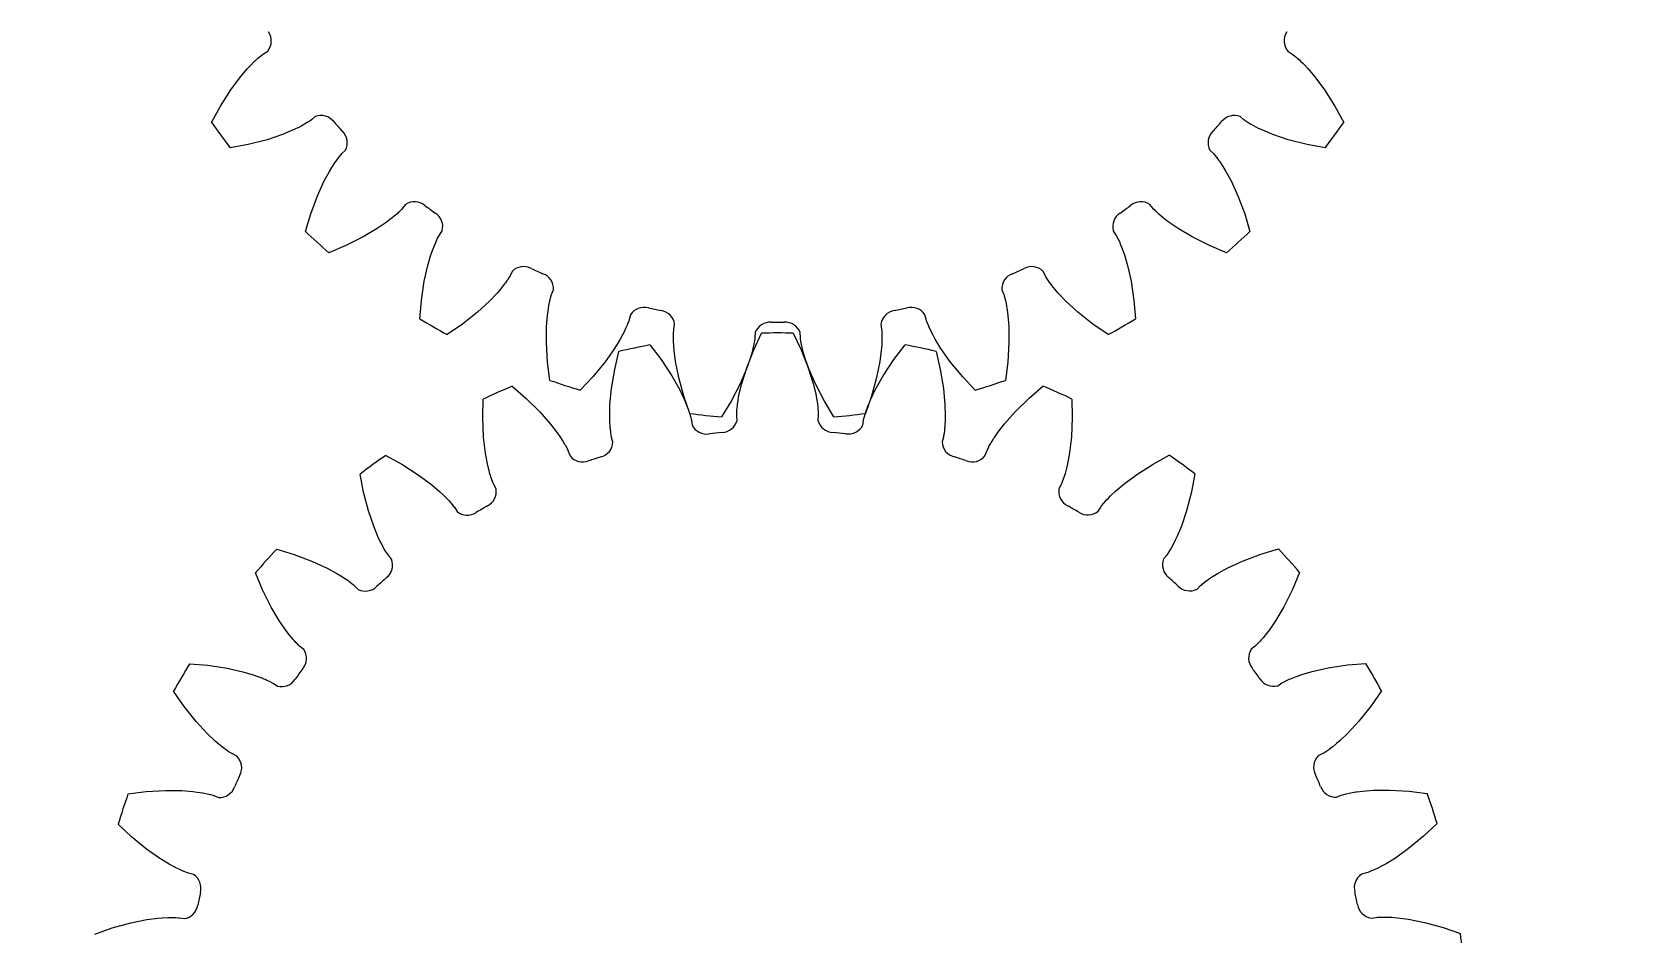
# Model space of a CAD drawing. Extents: x -49 to 4846, y -968 to 1090.
# Drawn here: x 4320.6 to 4432, y -786.8 to -723.9 of the extents above; entities that cross this region are included whole.
import ezdxf

# ---------------------------------------------------------------- set-up
doc = ezdxf.new("R2010")
doc.units = 0
doc.linetypes.add('DASHED', pattern=[11.05, 8.7, -2.35])
doc.linetypes.add('DOT', pattern=[2.2, 1.1, -1.1])
doc.layers.get('0').update_dxf_attribs({"linetype": 'CONTINUOUS'})
doc.layers.add('INVISIBLE', color=6, linetype='DOT')

msp = doc.modelspace()

# ---------------------------------------------------------------- linework, layer by layer
at = {"color": 1}
for p, q in [((4336.684682, -725.480173), (4336.752596, -725.430582)), ((4336.75259, -725.430586), (4337.046553, -725.243147)), ((4408.168902, -725.243147), (4408.462865, -725.430586)), ((4408.462865, -725.430586), (4408.554182, -725.497906)), ((4335.154983, -727.03525), (4335.648483, -726.456492)), ((4335.648483, -726.456492), (4335.867525, -726.222564)), ((4335.867525, -726.222564), (4336.13619, -725.954301)), ((4336.13619, -725.954301), (4336.142907, -725.94787)), ((4336.142907, -725.94787), (4336.308929, -725.793399)), ((4336.308929, -725.793399), (4336.364082, -725.744075)), ((4336.364082, -725.744075), (4336.547998, -725.587481)), ((4336.547998, -725.587481), (4336.684682, -725.480173)), ((4408.554182, -725.497906), (4408.735585, -725.644001)), ((4408.735585, -725.644001), (4408.74346, -725.65065)), ((4408.74346, -725.65065), (4408.90653, -725.793402)), ((4408.90653, -725.793402), (4408.983109, -725.863562)), ((4408.983109, -725.863562), (4409.072546, -725.947868)), ((4409.072546, -725.947868), (4409.238691, -726.110943)), ((4409.238691, -726.110943), (4409.291084, -726.164052)), ((4409.291084, -726.164052), (4409.566973, -726.456493)), ((4409.56697, -726.45649), (4410.060472, -727.03525)), ((4334.479932, -727.941947), (4335.154983, -727.03525)), ((4410.060472, -727.03525), (4410.735523, -727.941947)), ((4333.751033, -729.085309), (4334.479932, -727.941947)), ((4410.735523, -727.941947), (4411.464422, -729.085309)), ((4333.133275, -730.209898), (4333.751033, -729.085309)), ((4340.365152, -729.810807), (4340.096048, -730.032461)), ((4405.119407, -730.032461), (4404.850303, -729.810807)), ((4411.464422, -729.085309), (4412.082181, -730.209899)), ((4338.779168, -730.765505), (4338.076233, -731.056007)), ((4339.142546, -730.59349), (4338.779164, -730.765507)), ((4339.209246, -730.560073), (4339.142546, -730.59349)), ((4339.415681, -730.452453), (4339.209246, -730.560073)), ((4339.523499, -730.393446), (4339.415681, -730.452453)), ((4339.613889, -730.342295), (4339.523499, -730.393446)), ((4339.800046, -730.231318), (4339.613889, -730.342295)), ((4339.808803, -730.225884), (4339.800046, -730.231318)), ((4340.003804, -730.098505), (4339.808803, -730.225884)), ((4340.096048, -730.032461), (4340.003804, -730.098505)), ((4405.187552, -730.081722), (4405.119401, -730.032456)), ((4405.331846, -730.178556), (4405.187552, -730.081722)), ((4405.537609, -730.305081), (4405.331846, -730.178556)), ((4405.601562, -730.342292), (4405.537609, -730.305081)), ((4405.799776, -730.452454), (4405.601562, -730.342292)), ((4405.807968, -730.456854), (4405.799776, -730.452454)), ((4406.146123, -730.629473), (4405.807968, -730.456854)), ((4406.436289, -730.765506), (4406.146123, -730.629473)), ((4407.139222, -731.056007), (4406.43629, -730.765507)), ((4335.692668, -731.75774), (4334.432221, -731.997745)), ((4337.005311, -731.417834), (4335.692668, -731.75774)), ((4338.076233, -731.056007), (4337.005311, -731.417834)), ((4408.210144, -731.417834), (4407.139222, -731.056007)), ((4409.522787, -731.75774), (4408.210144, -731.417834)), ((4410.783233, -731.997745), (4409.522787, -731.75774)), ((4341.520289, -733.351536), (4341.727308, -733.033277)), ((4341.727308, -733.033277), (4341.732541, -733.02559)), ((4341.732541, -733.02559), (4341.862818, -732.839977)), ((4341.862818, -732.839977), (4341.906511, -732.780264)), ((4341.906511, -732.780264), (4342.05385, -732.588853)), ((4342.05385, -732.588853), (4342.165237, -732.455472)), ((4342.165237, -732.455472), (4342.221356, -732.392844)), ((4342.221351, -732.39285), (4342.46992, -732.148388)), ((4402.745535, -732.148388), (4402.994104, -732.39285)), ((4402.994104, -732.39285), (4403.069428, -732.477684)), ((4403.069428, -732.477684), (4403.216493, -732.658303)), ((4403.216493, -732.658303), (4403.222813, -732.666444)), ((4403.222813, -732.666444), (4403.352639, -732.83998)), ((4403.352639, -732.83998), (4403.412959, -732.924529)), ((4403.412959, -732.924529), (4403.482913, -733.025588)), ((4403.482913, -733.025588), (4403.611521, -733.219643)), ((4403.611521, -733.219643), (4403.651728, -733.282484)), ((4340.520498, -735.321844), (4340.992284, -734.29461)), ((4340.992284, -734.29461), (4341.35467, -733.625894)), ((4341.35467, -733.625893), (4341.520289, -733.351536)), ((4403.651728, -733.282484), (4403.860786, -733.625895)), ((4403.860784, -733.625891), (4404.223171, -734.29461)), ((4404.223171, -734.29461), (4404.694957, -735.321844)), ((4340.045245, -736.591767), (4340.520498, -735.321844)), ((4404.694957, -735.321844), (4405.17021, -736.591767)), ((4346.200341, -736.455073), (4346.041326, -736.602328)), ((4346.207777, -736.447937), (4346.200341, -736.455073)), ((4346.372034, -736.282798), (4346.207777, -736.447937)), ((4346.44853, -736.199019), (4346.372034, -736.282798)), ((4346.66567, -735.926258), (4346.44853, -736.199019)), ((4398.766925, -736.199019), (4398.549785, -735.926258)), ((4398.823339, -736.261371), (4398.76692, -736.199013)), ((4398.944346, -736.38609), (4398.823339, -736.261371)), ((4399.119307, -736.55263), (4398.944346, -736.38609)), ((4399.174126, -736.602325), (4399.119307, -736.55263)), ((4339.674802, -737.82022), (4340.045245, -736.591767)), ((4344.685661, -737.620141), (4343.713369, -738.196718)), ((4345.312836, -737.189839), (4344.685661, -737.620141)), ((4345.63251, -736.946032), (4345.312832, -737.189842)), ((4345.690804, -736.899477), (4345.63251, -736.946032)), ((4345.870352, -736.751289), (4345.690804, -736.899477)), ((4345.963546, -736.671155), (4345.870352, -736.751289)), ((4346.041326, -736.602328), (4345.963546, -736.671155)), ((4399.345104, -736.75129), (4399.174126, -736.602325)), ((4399.352203, -736.757298), (4399.345104, -736.75129)), ((4399.647079, -736.996451), (4399.352203, -736.757298)), ((4399.902621, -737.18984), (4399.647079, -736.996451)), ((4400.529794, -737.620141), (4399.902621, -737.189841)), ((4401.502086, -738.196718), (4400.529794, -737.620141)), ((4405.17021, -736.591767), (4405.540653, -737.820221)), ((4342.50008, -738.80211), (4341.317077, -739.298933)), ((4343.713369, -738.196718), (4342.50008, -738.80211)), ((4348.531722, -739.149448), (4348.668049, -738.795102)), ((4348.668049, -738.795102), (4348.671569, -738.786494)), ((4348.671569, -738.786494), (4348.760408, -738.577851)), ((4348.760408, -738.577851), (4348.790731, -738.510359)), ((4348.790731, -738.510359), (4348.895054, -738.292498)), ((4348.895054, -738.292498), (4348.976275, -738.138872)), ((4348.976275, -738.138872), (4349.018147, -738.065945)), ((4349.018143, -738.065952), (4349.210454, -737.775152)), ((4396.005001, -737.775152), (4396.197312, -738.065952)), ((4396.197312, -738.065952), (4396.253352, -738.164593)), ((4396.253352, -738.164593), (4396.359651, -738.371841)), ((4396.359651, -738.371841), (4396.364139, -738.381118)), ((4396.364139, -738.381118), (4396.455049, -738.577855)), ((4396.455049, -738.577855), (4396.496471, -738.673097)), ((4396.496471, -738.673097), (4396.543886, -738.786493)), ((4396.543886, -738.786493), (4396.629337, -739.003046)), ((4402.715375, -738.80211), (4401.502086, -738.196718)), ((4403.898377, -739.298932), (4402.715375, -738.80211)), ((4348.211332, -740.181691), (4348.426765, -739.452244)), ((4348.426765, -739.452244), (4348.531722, -739.149448)), ((4396.629337, -739.003046), (4396.6556, -739.072873)), ((4396.6556, -739.072873), (4396.788691, -739.452245)), ((4396.788689, -739.452241), (4397.004123, -740.181691)), ((4347.963429, -741.284568), (4348.211332, -740.181691)), ((4353.886889, -741.00792), (4353.760556, -741.203601)), ((4353.944295, -740.910067), (4353.886889, -741.00792)), ((4354.09998, -740.598121), (4353.944295, -740.910067)), ((4391.27116, -740.910067), (4391.115475, -740.598121)), ((4391.313377, -740.982786), (4391.271156, -740.91006)), ((4391.40581, -741.129938), (4391.313377, -740.982786)), ((4397.004123, -740.181691), (4397.252026, -741.284568)), ((4347.762594, -742.62555), (4347.963429, -741.284568)), ((4353.039422, -742.11536), (4352.515416, -742.666655)), ((4353.301419, -741.810417), (4353.039419, -742.115363)), ((4353.34876, -741.752759), (4353.301419, -741.810417)), ((4353.493575, -741.570479), (4353.34876, -741.752759)), ((4353.568071, -741.472719), (4353.493575, -741.570479)), ((4353.629842, -741.389225), (4353.568071, -741.472719)), ((4353.754766, -741.212127), (4353.629842, -741.389225)), ((4353.760556, -741.203601), (4353.754766, -741.212127)), ((4356.845913, -742.20195), (4356.97356, -741.877522)), ((4388.241895, -741.877522), (4388.369542, -742.20195)), ((4391.542322, -741.329215), (4391.40581, -741.129938)), ((4391.58561, -741.389222), (4391.542322, -741.329215)), ((4391.721881, -741.57048), (4391.58561, -741.389222)), ((4391.727575, -741.577833), (4391.721881, -741.57048)), ((4391.966285, -741.873067), (4391.727575, -741.577833)), ((4392.176035, -742.115361), (4391.966285, -741.873067)), ((4392.700039, -742.666655), (4392.176035, -742.115362)), ((4397.252026, -741.284568), (4397.452861, -742.62555)), ((4347.655656, -743.904178), (4347.762594, -742.62555)), ((4352.515416, -742.666655), (4351.684249, -743.432784)), ((4356.595393, -743.362902), (4356.655068, -742.987956)), ((4356.655068, -742.987956), (4356.656721, -742.978804)), ((4356.656721, -742.978804), (4356.70024, -742.75625)), ((4356.70024, -742.75625), (4356.715868, -742.683928)), ((4356.715868, -742.683928), (4356.772615, -742.449137)), ((4356.772615, -742.449137), (4356.820121, -742.281982)), ((4356.820121, -742.281982), (4356.845915, -742.201943)), ((4388.369542, -742.20195), (4388.403849, -742.310088)), ((4388.403849, -742.310088), (4388.464735, -742.534908)), ((4388.464735, -742.534908), (4388.467197, -742.544915)), ((4388.467197, -742.544915), (4388.515216, -742.756254)), ((4388.515216, -742.756254), (4388.535932, -742.858027)), ((4388.535932, -742.858027), (4388.558733, -742.978802)), ((4388.558733, -742.978802), (4388.597294, -743.20839)), ((4388.597294, -743.20839), (4388.608465, -743.282152)), ((4393.531206, -743.432784), (4392.700039, -742.666655)), ((4397.452861, -742.62555), (4397.559799, -743.90418)), ((4350.623341, -744.277203), (4349.569485, -745.009129)), ((4351.684249, -743.432784), (4350.623341, -744.277203)), ((4356.49662, -744.439201), (4356.555684, -743.680903)), ((4356.555684, -743.680903), (4356.595393, -743.362902)), ((4362.133156, -744.294575), (4362.047783, -744.493777)), ((4362.137047, -744.285031), (4362.133156, -744.294575)), ((4362.219935, -744.06736), (4362.137047, -744.285031)), ((4362.255741, -743.95971), (4362.219935, -744.06736)), ((4362.343167, -743.622213), (4362.255741, -743.95971)), ((4365.36255, -744.620083), (4365.419955, -744.276204)), ((4379.7955, -744.276204), (4379.852905, -744.620083)), ((4382.959714, -743.95971), (4382.872288, -743.622213)), ((4382.985889, -744.039617), (4382.959711, -743.959703)), ((4383.045707, -744.202772), (4382.985889, -744.039617)), ((4383.137804, -744.426077), (4383.045707, -744.202772)), ((4388.608465, -743.282152), (4388.659771, -743.680905)), ((4388.659771, -743.680901), (4388.718835, -744.439201)), ((4394.592114, -744.277203), (4393.531206, -743.432784)), ((4395.645969, -745.009129), (4394.592114, -744.277203)), ((4356.483435, -745.569519), (4356.49662, -744.439201)), ((4361.621236, -745.326798), (4361.223303, -745.974993)), ((4361.814108, -744.974047), (4361.621234, -745.326802)), ((4361.848426, -744.907806), (4361.814108, -744.974047)), ((4361.952178, -744.699401), (4361.848426, -744.907806)), ((4362.004721, -744.588289), (4361.952178, -744.699401)), ((4362.047783, -744.493777), (4362.004721, -744.588289)), ((4365.335305, -745.192556), (4365.335555, -745.118566)), ((4365.339009, -745.419296), (4365.335305, -745.192556)), ((4365.335555, -745.118566), (4365.342247, -744.877107)), ((4365.339295, -745.428591), (4365.339009, -745.419296)), ((4365.35888, -745.807751), (4365.339295, -745.428591)), ((4365.342247, -744.877107), (4365.353961, -744.703728)), ((4365.353961, -744.703728), (4365.362551, -744.620075)), ((4370.94075, -746.066847), (4371.487074, -744.905873)), ((4371.006977, -745.327407), (4370.971157, -745.557555)), ((4371.019619, -745.214665), (4371.006977, -745.327407)), ((4371.034965, -744.866365), (4371.019619, -745.214665)), ((4373.696973, -744.905151), (4374.244056, -746.065766)), ((4374.195836, -745.214665), (4374.18049, -744.866365)), ((4374.204826, -745.298268), (4374.195835, -745.214657)), ((4374.229415, -745.470294), (4374.204826, -745.298268)), ((4374.273071, -745.707867), (4374.229415, -745.470294)), ((4379.852905, -744.620083), (4379.863979, -744.73299)), ((4379.863979, -744.73299), (4379.876793, -744.965556)), ((4379.876446, -745.419294), (4379.86643, -745.651881)), ((4379.879253, -745.296417), (4379.876446, -745.419294)), ((4379.876793, -744.965556), (4379.87712, -744.975857)), ((4379.87712, -744.975857), (4379.88015, -745.192561)), ((4379.88015, -745.192561), (4379.879253, -745.296417)), ((4383.16767, -744.493772), (4383.137804, -744.426077)), ((4383.263277, -744.699402), (4383.16767, -744.493772)), ((4383.267319, -744.707778), (4383.263277, -744.699402)), ((4383.439429, -745.046192), (4383.267319, -744.707778)), ((4383.59422, -745.3268), (4383.439429, -745.046192)), ((4383.992152, -745.974993), (4383.59422, -745.326801)), ((4388.718835, -744.439201), (4388.73202, -745.569519)), ((4356.565794, -746.922954), (4356.483435, -745.569519)), ((4361.223303, -745.974993), (4360.569585, -746.89719)), ((4361.240886, -747.436756), (4361.533891, -746.187565)), ((4363.695349, -745.727395), (4364.471782, -746.748903)), ((4365.386155, -746.127059), (4365.35888, -745.807751)), ((4365.48604, -746.881066), (4365.386155, -746.127059)), ((4370.4446, -747.328752), (4370.94075, -746.066847)), ((4370.798529, -746.298656), (4370.683212, -746.683804)), ((4370.818325, -746.226728), (4370.798529, -746.298656)), ((4370.87648, -746.001305), (4370.818325, -746.226728)), ((4370.904773, -745.881697), (4370.87648, -746.001305)), ((4370.927244, -745.780297), (4370.904773, -745.881697)), ((4370.969335, -745.567699), (4370.927244, -745.780297)), ((4370.971157, -745.557555), (4370.969335, -745.567699)), ((4374.244056, -746.065766), (4374.741032, -747.327346)), ((4374.28821, -745.780293), (4374.273071, -745.707867)), ((4374.338975, -746.001307), (4374.28821, -745.780293)), ((4374.341187, -746.01034), (4374.338975, -746.001307)), ((4374.439176, -746.377142), (4374.341187, -746.01034)), ((4374.532243, -746.683802), (4374.439176, -746.377142)), ((4379.829301, -746.127056), (4379.729415, -746.881066)), ((4379.86202, -745.726354), (4379.8293, -746.127061)), ((4379.86643, -745.651881), (4379.86202, -745.726354)), ((4380.713469, -746.743588), (4381.489234, -745.721571)), ((4383.650993, -746.180329), (4383.944815, -747.429327)), ((4384.64587, -746.89719), (4383.992152, -745.974993)), ((4388.73202, -745.569519), (4388.649661, -746.922954)), ((4356.727035, -748.195875), (4356.565794, -746.922954)), ((4360.569585, -746.89719), (4359.707426, -747.943732)), ((4361.017943, -748.774241), (4361.240886, -747.436756)), ((4364.471782, -746.748903), (4365.220195, -747.879587)), ((4365.70815, -747.989425), (4365.48604, -746.881066)), ((4370.428743, -747.400565), (4369.981046, -748.438525)), ((4370.108205, -748.407932), (4370.4446, -747.328752)), ((4370.683213, -746.6838), (4370.428743, -747.400565)), ((4374.786712, -747.400565), (4374.532243, -746.683802)), ((4374.741032, -747.327346), (4375.078133, -748.406306)), ((4375.234409, -748.438525), (4374.786712, -747.400565)), ((4379.729415, -746.881066), (4379.507305, -747.989425)), ((4379.965797, -747.874762), (4380.713469, -746.743588)), ((4383.944815, -747.429327), (4384.168633, -748.766665)), ((4385.508029, -747.943732), (4384.64587, -746.89719)), ((4388.649661, -746.922954), (4388.48842, -748.195876)), ((4354.083238, -748.611126), (4355.055088, -749.448882)), ((4359.707426, -747.943732), (4358.828774, -748.878773)), ((4360.913273, -749.899779), (4361.017943, -748.774241)), ((4365.220195, -747.879587), (4365.774258, -748.864882)), ((4366.070104, -749.296161), (4365.70815, -747.989425)), ((4369.981046, -748.438525), (4369.355315, -749.641451)), ((4369.930293, -749.147429), (4370.108205, -748.407932)), ((4375.078133, -748.406306), (4375.256529, -749.145684)), ((4375.86014, -749.641451), (4375.234409, -748.438525)), ((4379.507305, -747.989425), (4379.145351, -749.296161)), ((4379.412378, -748.860419), (4379.965797, -747.874762)), ((4384.168633, -748.766665), (4384.27404, -749.892135)), ((4386.38668, -748.878772), (4385.508029, -747.943732)), ((4390.131928, -749.437403), (4391.103231, -748.599011)), ((4352.037807, -750.793445), (4352.064688, -749.510633)), ((4355.055088, -749.448882), (4356.022228, -750.399254)), ((4360.892999, -750.660106), (4360.913273, -749.899779)), ((4365.774258, -748.864882), (4366.10248, -749.551012)), ((4366.492477, -750.507742), (4366.070104, -749.296161)), ((4366.102481, -749.551013), (4366.227189, -749.846223)), ((4366.227189, -749.846223), (4366.363098, -750.200729)), ((4369.355315, -749.641451), (4368.69027, -750.73874)), ((4369.794058, -749.968341), (4369.809654, -749.846426)), ((4369.809654, -749.846426), (4369.843851, -749.616148)), ((4369.843851, -749.616148), (4369.855997, -749.542541)), ((4369.855997, -749.542541), (4369.930294, -749.147425)), ((4375.256529, -749.145684), (4375.317134, -749.460372)), ((4375.317134, -749.460372), (4375.376367, -749.835388)), ((4375.376367, -749.835388), (4375.377626, -749.844602)), ((4375.377626, -749.844602), (4375.405084, -750.069703)), ((4376.525184, -750.738739), (4375.86014, -749.641451)), ((4379.145351, -749.296161), (4378.722978, -750.507743)), ((4378.902599, -749.987271), (4378.929783, -749.917797)), ((4378.929783, -749.917797), (4379.084606, -749.546763)), ((4379.084604, -749.546767), (4379.412378, -748.860419)), ((4384.27404, -749.892135), (4384.294811, -750.652446)), ((4389.16541, -750.388409), (4390.131928, -749.437403)), ((4393.122368, -749.497199), (4393.150089, -750.779992)), ((4352.097815, -752.148055), (4352.037807, -750.793445)), ((4356.022228, -750.399254), (4356.769039, -751.247822)), ((4360.902475, -751.062031), (4360.892999, -750.660102)), ((4360.905898, -751.136555), (4360.902475, -751.062031)), ((4366.363098, -750.200729), (4366.366245, -750.20948)), ((4366.366245, -750.20948), (4366.439904, -750.423953)), ((4366.439904, -750.423953), (4366.462554, -750.494392)), ((4366.462554, -750.494392), (4366.53088, -750.726078)), ((4366.53088, -750.726078), (4366.573371, -750.894578)), ((4366.573371, -750.894578), (4366.591079, -750.976785)), ((4366.591078, -750.976778), (4366.642859, -751.321548)), ((4369.749786, -750.643739), (4369.750537, -750.530293)), ((4369.771046, -750.991727), (4369.749786, -750.643739)), ((4369.750537, -750.530293), (4369.762028, -750.297658)), ((4369.762028, -750.297658), (4369.762776, -750.287379)), ((4369.762776, -750.287379), (4369.782343, -750.071538)), ((4369.782343, -750.071538), (4369.794058, -749.968341)), ((4375.405084, -750.069703), (4375.412594, -750.143312)), ((4375.412594, -750.143312), (4375.431257, -750.384141)), ((4375.438016, -750.641878), (4375.416984, -750.98988)), ((4375.431257, -750.384141), (4375.437786, -750.557793)), ((4375.437786, -750.557793), (4375.438016, -750.641885)), ((4378.545385, -751.317653), (4378.596941, -750.972849)), ((4378.596941, -750.972849), (4378.621263, -750.862038)), ((4378.621263, -750.862038), (4378.68087, -750.636876)), ((4378.68087, -750.636876), (4378.683738, -750.626977)), ((4378.683738, -750.626977), (4378.747754, -750.419921)), ((4378.747754, -750.419921), (4378.780668, -750.321415)), ((4378.780668, -750.321415), (4378.821271, -750.205406)), ((4378.821271, -750.205406), (4378.902599, -749.987271)), ((4384.288665, -750.972858), (4384.268634, -751.351995)), ((4384.294811, -750.652446), (4384.288665, -750.972858)), ((4388.419156, -751.237465), (4389.16541, -750.388409)), ((4393.150089, -750.779992), (4393.090968, -752.134641)), ((4352.229445, -753.27076), (4352.097815, -752.148055)), ((4356.769039, -751.247822), (4357.232743, -751.850717)), ((4357.232743, -751.850718), (4357.416104, -752.113549)), ((4357.416104, -752.113549), (4357.622749, -752.432051)), ((4360.920325, -751.368911), (4360.905898, -751.136555)), ((4360.930418, -751.491405), (4360.920325, -751.368911)), ((4360.940415, -751.594782), (4360.930418, -751.491405)), ((4360.966151, -751.809974), (4360.940415, -751.594782)), ((4360.967557, -751.820184), (4360.966151, -751.809974)), ((4361.004684, -752.050124), (4360.967557, -751.820184)), ((4361.027536, -752.161248), (4361.004684, -752.050124)), ((4361.120683, -752.497212), (4361.027536, -752.161248)), ((4384.161256, -752.153678), (4384.06833, -752.489702)), ((4384.178514, -752.071383), (4384.161255, -752.153685)), ((4384.208232, -751.900168), (4384.178514, -752.071383)), ((4384.240048, -751.660721), (4384.208232, -751.900168)), ((4384.248006, -751.58716), (4384.240048, -751.660721)), ((4384.267949, -751.361269), (4384.248006, -751.58716)), ((4384.268634, -751.351995), (4384.267949, -751.361269)), ((4387.686231, -752.233703), (4387.727265, -752.171399)), ((4387.727265, -752.171399), (4387.955847, -751.840662)), ((4387.955844, -751.840666), (4388.419156, -751.237465)), ((4393.090968, -752.134641), (4392.960072, -753.257431)), ((4352.367695, -754.018687), (4352.229445, -753.27076)), ((4357.622749, -752.432051), (4357.627646, -752.439957)), ((4357.627646, -752.439957), (4357.744287, -752.634428)), ((4357.744287, -752.634428), (4357.781088, -752.698619)), ((4357.781088, -752.698619), (4357.896091, -752.911036)), ((4357.896091, -752.911036), (4357.972687, -753.067019)), ((4357.972687, -753.067019), (4358.007099, -753.143748)), ((4358.007097, -753.143741), (4358.129428, -753.470212)), ((4387.060221, -753.460744), (4387.182339, -753.134194)), ((4387.182339, -753.134194), (4387.229168, -753.030861)), ((4387.229168, -753.030861), (4387.334286, -752.823012)), ((4387.334286, -752.823012), (4387.33915, -752.813926)), ((4387.33915, -752.813926), (4387.444817, -752.624705)), ((4387.444817, -752.624705), (4387.497492, -752.535195)), ((4387.497492, -752.535195), (4387.561327, -752.430163)), ((4387.561327, -752.430163), (4387.686231, -752.233703)), ((4392.960072, -753.257431), (4392.822313, -754.005446)), ((4345.280737, -753.430311), (4346.405528, -754.047701)), ((4346.405528, -754.047701), (4347.549128, -754.776226)), ((4352.460528, -754.409858), (4352.367694, -754.018683)), ((4352.479371, -754.482043), (4352.460528, -754.409858)), ((4392.749683, -754.317579), (4392.651263, -754.684266)), ((4392.822313, -754.005447), (4392.749683, -754.317579)), ((4397.641373, -754.759833), (4398.784496, -754.03056)), ((4398.784496, -754.03056), (4399.908885, -753.412434)), ((4343.733732, -755.99021), (4343.493314, -754.729842)), ((4347.549128, -754.776226), (4348.456046, -755.45098)), ((4348.456046, -755.45098), (4349.034966, -755.944291)), ((4352.541793, -754.706321), (4352.479371, -754.482043)), ((4352.577132, -754.82404), (4352.541793, -754.706321)), ((4352.608405, -754.92308), (4352.577132, -754.82404)), ((4352.678319, -755.128218), (4352.608405, -754.92308)), ((4352.681817, -755.137913), (4352.678319, -755.128218)), ((4352.76594, -755.355109), (4352.681817, -755.137913)), ((4352.811397, -755.459053), (4352.76594, -755.355109)), ((4352.972358, -755.768309), (4352.811397, -755.459053)), ((4392.379552, -755.446105), (4392.218793, -755.755466)), ((4392.413543, -755.369196), (4392.379549, -755.446112)), ((4392.478209, -755.207902), (4392.413543, -755.369196)), ((4392.559113, -754.980303), (4392.478209, -755.207902)), ((4392.582192, -754.910003), (4392.559113, -754.980303)), ((4392.648665, -754.693195), (4392.582192, -754.910003)), ((4392.651263, -754.684266), (4392.648665, -754.693195)), ((4396.156298, -755.928872), (4396.734898, -755.435181)), ((4396.734898, -755.435181), (4397.641373, -754.759833)), ((4401.697155, -754.710796), (4401.457563, -755.971321)), ((4344.074068, -757.302742), (4343.733732, -755.99021)), ((4349.034966, -755.944291), (4349.268965, -756.163256)), ((4349.268965, -756.163256), (4349.537316, -756.431834)), ((4349.537316, -756.431834), (4349.543749, -756.438548)), ((4349.543749, -756.438548), (4349.698275, -756.604519)), ((4349.698275, -756.604519), (4349.747616, -756.659656)), ((4395.350728, -756.752647), (4395.493427, -756.58953)), ((4395.493427, -756.58953), (4395.563562, -756.512927)), ((4395.563562, -756.512927), (4395.647839, -756.423463)), ((4395.647839, -756.423463), (4395.810859, -756.257265)), ((4395.810859, -756.257265), (4395.863951, -756.204854)), ((4395.863951, -756.204854), (4396.156302, -755.92887)), ((4401.457563, -755.971321), (4401.118086, -757.284075)), ((4344.436245, -758.373546), (4344.074068, -757.302742)), ((4349.747616, -756.659656), (4349.904271, -756.843521)), ((4349.904271, -756.843521), (4350.011623, -756.98017)), ((4350.011623, -756.98017), (4350.061237, -757.048068)), ((4350.061233, -757.048062), (4350.248768, -757.341964)), ((4394.943413, -757.327338), (4395.130756, -757.033313)), ((4395.130756, -757.033313), (4395.198046, -756.941975)), ((4395.198046, -756.941975), (4395.344081, -756.760523)), ((4395.344081, -756.760523), (4395.350728, -756.752647)), ((4401.118086, -757.284075), (4400.75661, -758.355116)), ((4344.726977, -759.076385), (4344.436245, -758.373546)), ((4400.75661, -758.355116), (4400.466339, -759.058143)), ((4337.672556, -759.974328), (4338.90113, -760.344369)), ((4344.899111, -759.439707), (4344.726975, -759.076381)), ((4344.93255, -759.506396), (4344.899111, -759.439707)), ((4345.040237, -759.712796), (4344.93255, -759.506396)), ((4345.09928, -759.820594), (4345.040237, -759.712796)), ((4345.150461, -759.910968), (4345.09928, -759.820594)), ((4345.261498, -760.097088), (4345.150461, -759.910968)), ((4400.006208, -759.956974), (4399.87975, -760.162779)), ((4400.043398, -759.893009), (4400.006208, -759.956974)), ((4400.153495, -759.694759), (4400.043398, -759.893009)), ((4400.157893, -759.686565), (4400.153495, -759.694759)), ((4400.330401, -759.348354), (4400.157893, -759.686565)), ((4400.466339, -759.058143), (4400.330401, -759.348354)), ((4406.293013, -760.322316), (4407.521347, -759.951471)), ((4338.90113, -760.344369), (4340.171208, -760.819206)), ((4340.171208, -760.819206), (4341.198597, -761.290656)), ((4345.266935, -760.105844), (4345.261498, -760.097088)), ((4345.394378, -760.300803), (4345.266935, -760.105844)), ((4345.460452, -760.393025), (4345.394378, -760.300803)), ((4345.682194, -760.662057), (4345.460452, -760.393025)), ((4399.733725, -760.375265), (4399.512159, -760.644442)), ((4399.782963, -760.307104), (4399.73372, -760.375271)), ((4399.87975, -760.162779), (4399.782963, -760.307104)), ((4403.996166, -761.270107), (4405.023246, -760.797984)), ((4405.023246, -760.797984), (4406.293013, -760.322316)), ((4336.69159, -762.799927), (4336.19438, -761.617087)), ((4341.198597, -761.290656), (4341.867432, -761.652823)), ((4341.867432, -761.652823), (4342.141843, -761.818352)), ((4342.141843, -761.818352), (4342.46017, -762.025268)), ((4342.46017, -762.025268), (4342.467859, -762.030498)), ((4342.467859, -762.030498), (4342.653515, -762.160714)), ((4342.653515, -762.160714), (4342.713242, -762.204387)), ((4342.713242, -762.204387), (4342.904701, -762.351664)), ((4402.368328, -762.270998), (4402.541822, -762.141114)), ((4402.541822, -762.141114), (4402.626351, -762.080767)), ((4402.626351, -762.080767), (4402.727387, -762.01078)), ((4402.727387, -762.01078), (4402.9214, -761.882108)), ((4402.9214, -761.882108), (4402.984228, -761.841881)), ((4402.984228, -761.841881), (4403.327571, -761.63271)), ((4403.327567, -761.632712), (4403.996166, -761.270107)), ((4409.000595, -761.593263), (4408.50416, -762.776428)), ((4337.297379, -764.013018), (4336.69159, -762.799927)), ((4342.904701, -762.351664), (4343.038118, -762.463008)), ((4343.038118, -762.463008), (4343.100764, -762.519106)), ((4343.100759, -762.519101), (4343.345302, -762.76759)), ((4401.850429, -762.748445), (4402.094809, -762.499796)), ((4402.094809, -762.499796), (4402.179619, -762.424444)), ((4402.179619, -762.424444), (4402.360189, -762.27732)), ((4402.360189, -762.27732), (4402.368328, -762.270998)), ((4408.50416, -762.776428), (4407.899165, -763.989914)), ((4337.874275, -764.985121), (4337.297379, -764.013018)), ((4407.899165, -763.989914), (4407.322906, -764.962395)), ((4338.304782, -765.612155), (4337.874275, -764.985121)), ((4407.322906, -764.962395), (4406.892811, -765.589709)), ((4338.548693, -765.931749), (4338.304779, -765.612152)), ((4338.595267, -765.990028), (4338.548693, -765.931749)), ((4338.743514, -766.169528), (4338.595267, -765.990028)), ((4338.823679, -766.262695), (4338.743514, -766.169528)), ((4338.892531, -766.340453), (4338.823679, -766.262695)), ((4339.039838, -766.49942), (4338.892531, -766.340453)), ((4339.046976, -766.506854), (4339.039838, -766.49942)), ((4339.212169, -766.671056), (4339.046976, -766.506854)), ((4339.295974, -766.747525), (4339.212169, -766.671056)), ((4405.964695, -766.669295), (4405.902355, -766.725734)), ((4406.089374, -766.548247), (4405.964695, -766.669295)), ((4406.255857, -766.373231), (4406.089374, -766.548247)), ((4406.305534, -766.318396), (4406.255857, -766.373231)), ((4406.454443, -766.147369), (4406.305534, -766.318396)), ((4406.460449, -766.140269), (4406.454443, -766.147369)), ((4406.699505, -765.845314), (4406.460449, -766.140269)), ((4406.892811, -765.589709), (4406.699505, -765.845314)), ((4339.568805, -766.964576), (4339.295974, -766.747525)), ((4405.902361, -766.725729), (4405.629672, -766.942958)), ((4331.591209, -767.957172), (4332.869872, -768.063692)), ((4332.869872, -768.063692), (4334.21092, -768.264089)), ((4334.21092, -768.264089), (4335.313878, -768.51163)), ((4335.313878, -768.51163), (4336.043396, -768.726824)), ((4336.043396, -768.726824), (4336.346226, -768.831683)), ((4336.346226, -768.831683), (4336.700617, -768.967893)), ((4408.490562, -768.947921), (4408.707087, -768.862399)), ((4408.707087, -768.862399), (4408.776906, -768.836113)), ((4408.776906, -768.836113), (4409.156235, -768.702899)), ((4409.156231, -768.7029), (4409.88561, -768.487228)), ((4409.88561, -768.487228), (4410.988405, -768.238964)), ((4410.988405, -768.238964), (4412.329322, -768.03769)), ((4412.329322, -768.03769), (4413.607917, -767.930333)), ((4331.219155, -770.92498), (4330.486884, -769.871363)), ((4336.700617, -768.967893), (4336.709226, -768.97141)), ((4336.709226, -768.97141), (4336.917898, -769.060181)), ((4336.917898, -769.060181), (4336.9854, -769.090482)), ((4336.9854, -769.090482), (4337.203295, -769.194734)), ((4337.203295, -769.194734), (4337.356947, -769.275905)), ((4337.356947, -769.275905), (4337.429888, -769.317753)), ((4337.429881, -769.317749), (4337.720744, -769.509964)), ((4407.479398, -769.487137), (4407.770135, -769.294731)), ((4407.770135, -769.294731), (4407.868758, -769.238658)), ((4407.868758, -769.238658), (4408.075971, -769.132292)), ((4408.075971, -769.132292), (4408.085247, -769.1278)), ((4408.085247, -769.1278), (4408.281954, -769.036826)), ((4408.281954, -769.036826), (4408.377182, -768.995373)), ((4408.377182, -768.995373), (4408.490562, -768.947921)), ((4414.713492, -769.843802), (4413.981911, -770.897897)), ((4332.063922, -771.985611), (4331.219155, -770.92498)), ((4413.981911, -770.897897), (4413.137839, -771.95908)), ((4332.830323, -772.816528), (4332.063922, -771.985611)), ((4413.137839, -771.95908), (4412.371982, -772.790499)), ((4333.38179, -773.340352), (4332.830323, -772.816528)), ((4333.686818, -773.60225), (4333.381787, -773.34035)), ((4411.82086, -773.314683), (4411.578635, -773.524512)), ((4412.371982, -772.790499), (4411.82086, -773.314682)), ((4333.744492, -773.649573), (4333.686818, -773.60225)), ((4333.926819, -773.794328), (4333.744492, -773.649573)), ((4334.024603, -773.868792), (4333.926819, -773.794328)), ((4334.108117, -773.930535), (4334.024603, -773.868792)), ((4334.285256, -774.055402), (4334.108117, -773.930535)), ((4334.293784, -774.061189), (4334.285256, -774.055402)), ((4334.489507, -774.187457), (4334.293784, -774.061189)), ((4334.587379, -774.244831), (4334.489507, -774.187457)), ((4334.899375, -774.400414), (4334.587379, -774.244831)), ((4410.615862, -774.219952), (4410.303967, -774.375739)), ((4410.688567, -774.177711), (4410.615855, -774.219956)), ((4410.835689, -774.08523), (4410.688567, -774.177711)), ((4411.034921, -773.948653), (4410.835689, -774.08523)), ((4411.094914, -773.905345), (4411.034921, -773.948653)), ((4411.276128, -773.769015), (4411.094914, -773.905345)), ((4411.283478, -773.763318), (4411.276128, -773.769015)), ((4411.578635, -773.524512), (4411.283478, -773.763318)), ((4327.302481, -777.029955), (4328.57535, -776.868298)), ((4328.57535, -776.868298), (4329.928757, -776.785496)), ((4329.928757, -776.785496), (4331.05908, -776.798311)), ((4331.05908, -776.798311), (4331.817397, -776.857127)), ((4331.817397, -776.857127), (4332.135411, -776.896732)), ((4332.135411, -776.896732), (4332.510377, -776.956284)), ((4332.510377, -776.956284), (4332.519529, -776.957934)), ((4332.519529, -776.957934), (4332.742098, -777.00138)), ((4332.742098, -777.00138), (4332.814425, -777.016984)), ((4332.814425, -777.016984), (4333.049234, -777.073655)), ((4333.049234, -777.073655), (4333.216404, -777.121106)), ((4333.216404, -777.121106), (4333.296451, -777.146874)), ((4333.296445, -777.146872), (4333.620915, -777.274413)), ((4411.584308, -777.248901), (4411.908695, -777.121147)), ((4411.908695, -777.121147), (4412.016821, -777.086805)), ((4412.016821, -777.086805), (4412.241621, -777.025845)), ((4412.241621, -777.025845), (4412.251628, -777.02338)), ((4412.251628, -777.02338), (4412.462951, -776.975291)), ((4412.462951, -776.975291), (4412.564717, -776.954543)), ((4412.564717, -776.954543), (4412.685485, -776.931701)), ((4412.685485, -776.931701), (4412.91506, -776.893066)), ((4412.91506, -776.893066), (4412.988818, -776.881871)), ((4412.988818, -776.881871), (4413.387554, -776.830434)), ((4413.38755, -776.830434), (4414.145831, -776.771122)), ((4414.145831, -776.771122), (4415.276145, -776.757567)), ((4415.276145, -776.757567), (4416.629606, -776.839484)), ((4416.629606, -776.839484), (4417.902581, -777.000308)), ((4327.5556, -780.010263), (4326.620271, -779.131918)), ((4328.602424, -780.87208), (4327.5556, -780.010263)), ((4417.651412, -779.980781), (4416.605152, -780.843282)), ((4418.586165, -779.101824), (4417.651412, -779.980781)), ((4329.524834, -781.525496), (4328.602424, -780.87208)), ((4416.605152, -780.843282), (4415.68317, -781.497302)), ((4330.17316, -781.923217), (4329.524834, -781.525496)), ((4330.525974, -782.115973), (4330.173156, -781.923215)), ((4330.592226, -782.15027), (4330.525974, -782.115973)), ((4330.800665, -782.253954), (4330.592226, -782.15027)), ((4330.911794, -782.306461), (4330.800665, -782.253954)), ((4414.407818, -782.226594), (4414.202219, -782.322268)), ((4414.416192, -782.22255), (4414.407818, -782.226594)), ((4414.754549, -782.050329), (4414.416192, -782.22255)), ((4415.035107, -781.895446), (4414.754549, -782.050329)), ((4415.68317, -781.497302), (4415.035107, -781.895446)), ((4331.006321, -782.349491), (4330.911794, -782.306461)), ((4331.20555, -782.4348), (4331.006321, -782.349491)), ((4331.215095, -782.438687), (4331.20555, -782.4348)), ((4331.432793, -782.521504), (4331.215095, -782.438687)), ((4331.540455, -782.557275), (4331.432793, -782.521504)), ((4331.877981, -782.64459), (4331.540455, -782.557275)), ((4413.668225, -782.5304), (4413.330756, -782.617936)), ((4413.748123, -782.504198), (4413.668218, -782.530402)), ((4413.911258, -782.444327), (4413.748123, -782.504198)), ((4414.134533, -782.352157), (4413.911258, -782.444327)), ((4414.202219, -782.322268), (4414.134533, -782.352157)), ((4414.442517, -785.625881), (4414.675079, -785.612992)), ((4414.675079, -785.612992), (4414.68538, -785.612661)), ((4414.68538, -785.612661), (4414.902083, -785.60956)), ((4414.902083, -785.60956), (4415.005939, -785.610423)), ((4415.005939, -785.610423), (4415.128817, -785.61319)), ((4415.128817, -785.61319), (4415.361408, -785.62313)), ((4324.99381, -786.796153), (4326.205253, -786.373384)), ((4326.205253, -786.373384), (4327.51187, -786.011002)), ((4327.51187, -786.011002), (4328.620156, -785.78853)), ((4328.620156, -785.78853), (4329.374131, -785.688398)), ((4329.374131, -785.688398), (4329.69343, -785.661018)), ((4329.69343, -785.661018), (4330.072584, -785.641309)), ((4330.072584, -785.641309), (4330.081879, -785.641021)), ((4330.081879, -785.641021), (4330.308617, -785.637242)), ((4330.308617, -785.637242), (4330.382607, -785.637468)), ((4330.382607, -785.637468), (4330.624068, -785.644081)), ((4330.624068, -785.644081), (4330.797451, -785.655738)), ((4330.797451, -785.655738), (4330.881107, -785.6643)), ((4330.881099, -785.6643), (4331.224997, -785.721593)), ((4413.985754, -785.69451), (4414.329614, -785.636992)), ((4414.329614, -785.636992), (4414.442517, -785.625881)), ((4415.361408, -785.62313), (4415.435882, -785.627515)), ((4415.435882, -785.627515), (4415.836599, -785.660104)), ((4415.836595, -785.660104), (4416.590638, -785.759742)), ((4416.590638, -785.759742), (4417.69907, -785.98149)), ((4417.69907, -785.98149), (4419.005923, -786.343016)), ((4419.005923, -786.343016), (4420.217644, -786.764993))]:
    msp.add_line(p, q, dxfattribs=at)
for radius in [175, 154.196077, 150, 144]:
    msp.add_circle((4372.607727, -792.895823), radius, dxfattribs=at)
for centre, radius, start, end in [((4336.174564, -724.532331), 1.125, 320.814253, 33.619877), ((4409.040891, -724.532331), 1.125, 146.380123, 219.185747), ((4340.771719, -730.859772), 1.125, 38.380123, 111.185747), ((4404.443736, -730.859772), 1.125, 68.814253, 141.619877), ((4372.605274, -702.897606), 48, 214.680946, 217.319054), ((4372.607727, -702.895823), 41.25, 221.374728, 222.625272), ((4341.469199, -731.634402), 1.125, 332.814253, 45.619877), ((4403.746256, -731.634402), 1.125, 134.380123, 207.185747), ((4372.607727, -702.895823), 41.25, 317.374728, 318.625272), ((4372.610181, -702.897606), 48, 322.680946, 325.319054), ((4347.281444, -736.867771), 1.125, 50.380123, 123.185747), ((4372.607727, -702.895823), 41.25, 233.374728, 234.625272), ((4348.124737, -737.480459), 1.125, 344.814253, 57.619877), ((4397.090718, -737.480459), 1.125, 122.380123, 195.185747), ((4372.607727, -702.895823), 41.25, 305.374728, 306.625272), ((4397.934011, -736.867771), 1.125, 56.814253, 129.619877), ((4372.605698, -702.898077), 48, 226.680946, 229.319054), ((4372.609757, -702.898077), 48, 310.680946, 313.319054), ((4354.898049, -741.391033), 1.125, 62.380123, 135.185747), ((4372.607727, -702.895823), 41.25, 245.374728, 246.625272), ((4355.850299, -741.815002), 1.125, 356.814253, 69.619877), ((4389.365156, -741.815002), 1.125, 110.380123, 183.185747), ((4372.607727, -702.895823), 41.25, 293.374728, 294.625272), ((4390.317406, -741.391033), 1.125, 44.814253, 117.619877), ((4363.288653, -744.23187), 1.125, 74.380123, 147.185747), ((4372.607727, -702.895823), 41.25, 257.374728, 258.625272), ((4372.607727, -702.895823), 41.25, 281.374728, 282.625272), ((4381.926802, -744.23187), 1.125, 32.814253, 105.619877), ((4372.606211, -702.89845), 48, 238.680946, 241.319054), ((4364.308241, -744.44859), 1.125, 8.814253, 81.619877), ((4372.086544, -745.266122), 1.125, 86.380123, 159.185747), ((4372.607727, -702.895823), 41.25, 269.374728, 270.625272), ((4373.128911, -745.266122), 1.125, 20.814253, 93.619877), ((4380.907214, -744.44859), 1.125, 98.380123, 171.185747), ((4372.609244, -702.89845), 48, 298.680946, 301.319054), ((4372.607726, -792.89279), 48, 88.699696, 91.337803), ((4372.607096, -792.892857), 48, 100.699696, 103.337803), ((4372.608357, -792.892856), 48, 76.699696, 79.337803), ((4372.606493, -792.893053), 48, 112.699696, 115.337803), ((4372.60679, -702.898708), 48, 250.680946, 253.319054), ((4372.608665, -702.898708), 48, 286.680946, 289.319054), ((4372.60896, -792.893052), 48, 64.699696, 67.337803), ((4372.60741, -702.898839), 48, 262.680946, 265.319054), ((4368.683347, -750.704436), 1.125, 272.398873, 345.204496), ((4376.504494, -750.701877), 1.125, 194.833002, 267.638626), ((4372.608045, -702.898839), 48, 274.680946, 277.319054), ((4367.646726, -750.813733), 1.125, 206.833002, 279.638626), ((4372.607727, -792.895823), 41.25, 95.393477, 96.644021), ((4372.607727, -792.895823), 41.25, 83.393477, 84.644021), ((4377.541187, -750.810495), 1.125, 260.398873, 333.204496), ((4359.997021, -752.442344), 1.125, 284.398873, 357.204496), ((4385.191955, -752.434099), 1.125, 182.833002, 255.638626), ((4372.605944, -792.89337), 48, 124.699696, 127.337803), ((4359.005777, -752.764777), 1.125, 218.833002, 291.638626), ((4372.607727, -792.895823), 41.25, 107.393477, 108.644021), ((4372.607727, -792.895823), 41.25, 71.393477, 72.644021), ((4386.18341, -752.755884), 1.125, 248.398873, 321.204496), ((4372.609509, -792.893369), 48, 52.699696, 55.337803), ((4351.861844, -755.948263), 1.125, 296.398873, 9.204496), ((4393.329425, -755.934693), 1.125, 170.833002, 243.638626), ((4350.959299, -756.469742), 1.125, 230.833002, 303.638626), ((4372.607727, -792.895823), 41.25, 119.393477, 120.644021), ((4372.607727, -792.895823), 41.25, 59.393477, 60.644021), ((4394.232312, -756.455581), 1.125, 236.398873, 309.204496), ((4372.605473, -792.893795), 48, 136.699696, 139.337803), ((4372.609981, -792.893793), 48, 40.699696, 43.337803), ((4344.633362, -761.068967), 1.125, 308.398873, 21.204496), ((4400.561257, -761.050666), 1.125, 158.833002, 231.638626), ((4372.607727, -792.895823), 41.25, 131.393477, 132.644021), ((4372.607727, -792.895823), 41.25, 47.393477, 48.644021), ((4343.858961, -761.7667), 1.125, 242.833002, 315.638626), ((4401.336115, -761.747892), 1.125, 224.398873, 297.204496), ((4338.627493, -767.580658), 1.125, 320.398873, 33.204496), ((4406.571386, -767.558424), 1.125, 146.833002, 219.638626), ((4372.6051, -792.894308), 48, 148.699696, 151.337803), ((4372.607727, -792.895823), 41.25, 143.393477, 144.644021), ((4372.607727, -792.895823), 41.25, 35.393477, 36.644021), ((4372.610353, -792.894306), 48, 28.699696, 31.337803), ((4338.015082, -768.424151), 1.125, 254.833002, 327.638626), ((4407.18435, -768.401516), 1.125, 212.398873, 285.204496), ((4334.106724, -775.198743), 1.125, 332.398873, 45.204496), ((4411.09714, -775.173549), 1.125, 134.833002, 207.638626), ((4333.683067, -776.151131), 1.125, 266.833002, 339.638626), ((4372.607727, -792.895823), 41.25, 155.393477, 156.644021), ((4372.607727, -792.895823), 41.25, 23.393477, 24.644021), ((4411.521421, -776.12566), 1.125, 200.398873, 273.204496), ((4372.604843, -792.894887), 48, 160.699696, 163.337803), ((4372.610612, -792.894885), 48, 16.699696, 19.337803), ((4331.268634, -783.590275), 1.125, 344.398873, 57.204496), ((4413.940722, -783.563222), 1.125, 122.833002, 195.638626), ((4372.607727, -792.895823), 41.25, 167.393477, 168.644021), ((4372.607727, -792.895823), 41.25, 11.393477, 12.644021), ((4331.052247, -784.609935), 1.125, 278.833002, 351.638626), ((4414.157776, -784.58274), 1.125, 188.398873, 261.204496), ((4372.610744, -792.895505), 48, 4.699696, 7.337803)]:
    msp.add_arc(centre, radius, start, end, dxfattribs=at)
at = {"layer": 'INVISIBLE', "linetype": 'DASHED'}
msp.add_circle((4372.607727, -792.895823), 125, dxfattribs=at)

doc.saveas('drawing.dxf')
